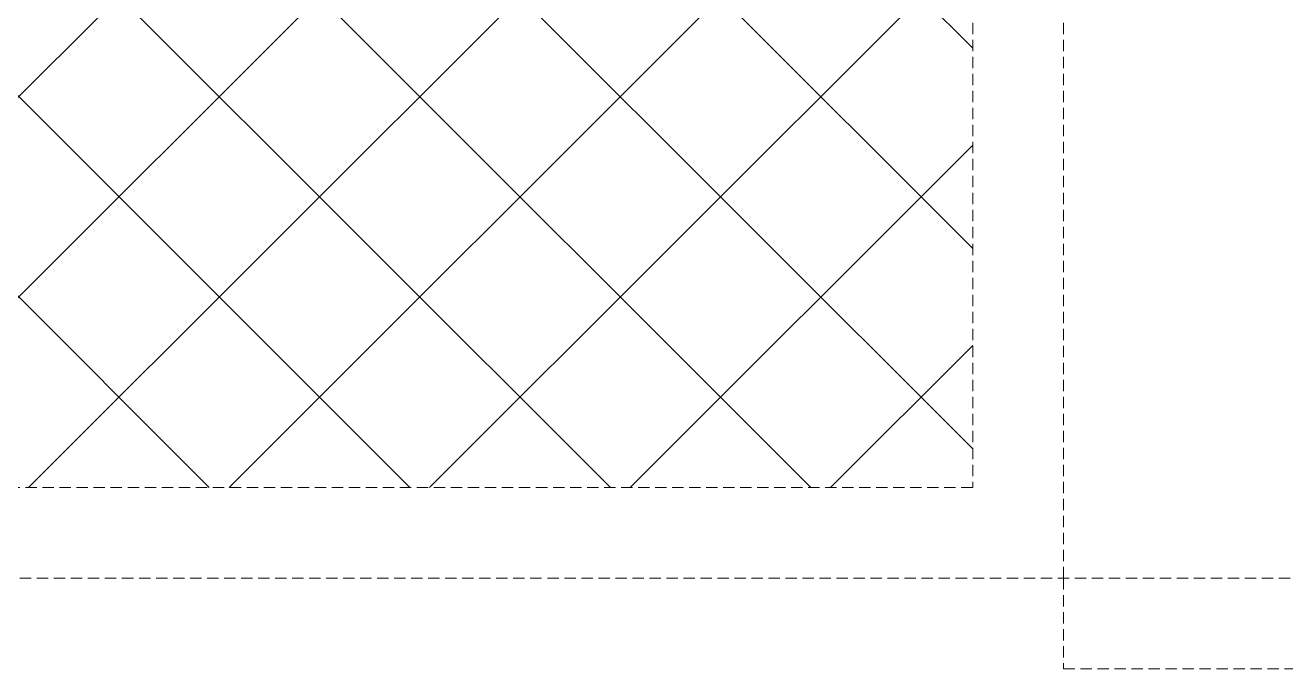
# Model space of a CAD drawing. Extents: x -1457 to 23780, y -2071 to 4205.
# Drawn here: x 1359.12 to 1386.9, y 3861 to 3875.2 of the extents above; entities that cross this region are included whole.
import ezdxf

# ---------------------------------------------------------------- set-up
doc = ezdxf.new("R2010")
doc.units = 0
doc.header["$MEASUREMENT"] = 0
doc.linetypes.add('HIDDEN', pattern=[0.375, 0.25, -0.125])
doc.layers.add('M-TEFRIS2-015', color=129, linetype='Continuous', lineweight=9)

msp = doc.modelspace()

# ---------------------------------------------------------------- hatches: boundary and pattern name
at = {"layer": 'M-TEFRIS2-015', "linetype": 'HIDDEN', "lineweight": 0}
h = msp.add_hatch(dxfattribs=at)
h.set_pattern_fill('ANSI37', color=256, scale=25, style=0)
h.paths.add_polyline_path([(1380, 3865), (1380, 3885), (1262.5, 3885), (1262.5, 3865)])
h.paths.add_polyline_path([(1630, 3865), (1630, 3885), (1505, 3885), (1505, 3865)])
h.paths.add_polyline_path([(1755, 3885), (1755, 3865), (1882.5, 3865), (1882.5, 3885)])

# ---------------------------------------------------------------- linework, layer by layer
for p, q in [((1382, 3863), (1382, 3879.3)), ((1880.5, 3863), (1264.5, 3863)), ((1264.5, 3863), (1382, 3863))]:
    msp.add_line(p, q, dxfattribs=at)
msp.add_lwpolyline([(1380, 3865), (1262.5, 3865), (1262.5, 3885), (1380, 3885)], close=True, dxfattribs=at)
msp.add_lwpolyline([(1382, 3863), (1382, 3861), (1503, 3861), (1503, 3863)], dxfattribs=at)

doc.saveas('drawing.dxf')
